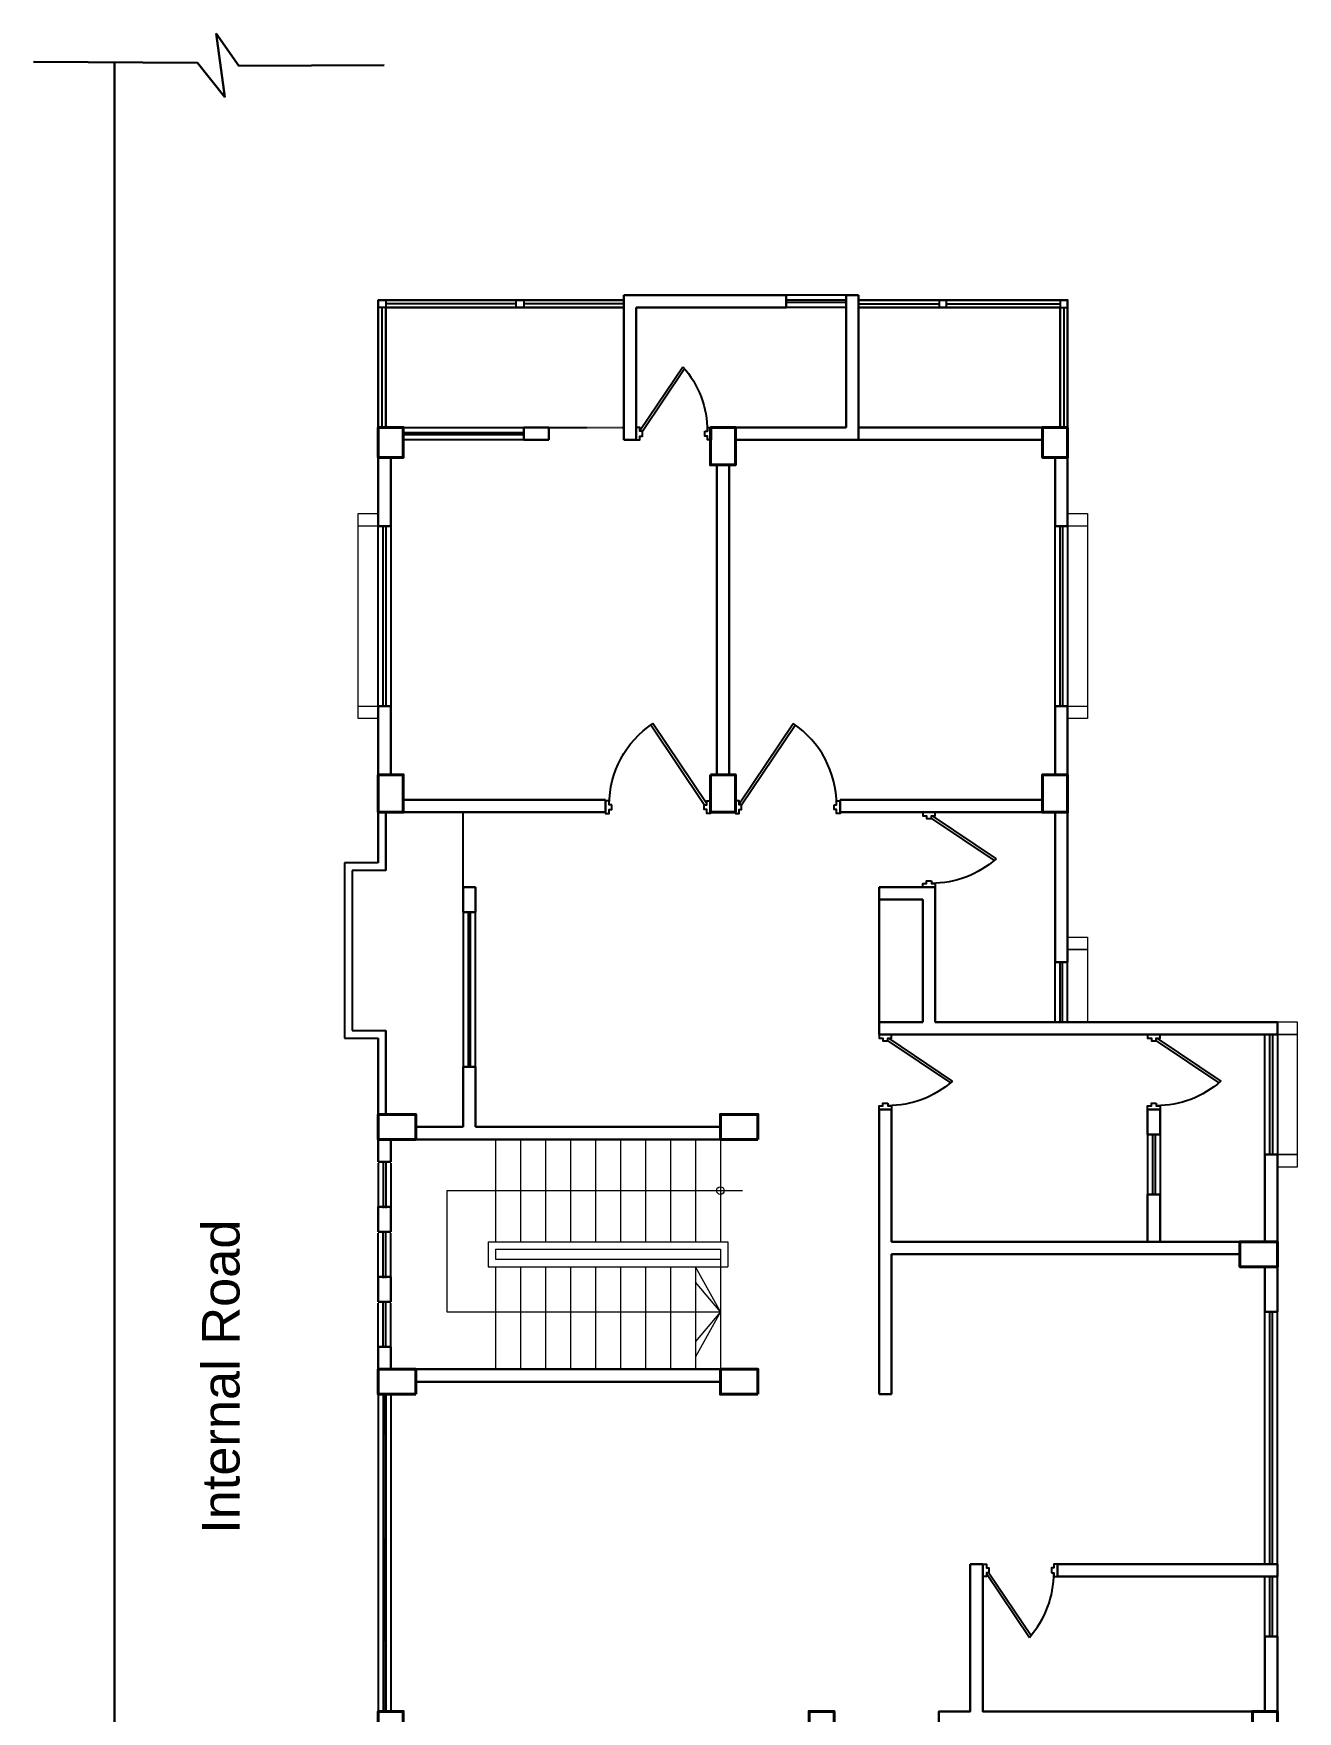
# Model space of a CAD drawing. Header units: inches. Extents: x -54558 to 35158, y -4190 to 41945.
# Drawn here: x 1381 to 1887, y 5454 to 6126 of the extents above; entities that cross this region are included whole.
import ezdxf

# ---------------------------------------------------------------- set-up
doc = ezdxf.new("R2010")
doc.units = ezdxf.units.IN
doc.header["$MEASUREMENT"] = 0
doc.linetypes.add('AUDIT_I_190731160832-11', pattern=[0.375, 0.25, -0.125])
doc.layers.get('0').update_dxf_attribs({"true_color": 0xe4c8de})
for name, color, linetype, lineweight in [('A_WALL', 7, 'Continuous', 30), ('colum', 241, 'Continuous', 40), ('railing', 6, 'Continuous', 5), ('ROAD', 251, 'Continuous', 30), ('sanshade', 252, 'Continuous', 5), ('Stair', 44, 'Continuous', 13), ('Ver', 144, 'Continuous', 30), ('Wall-02', 7, 'Continuous', 30), ('windo', 140, 'Continuous', 25)]:
    doc.layers.add(name, color=color, linetype=linetype, lineweight=lineweight)
doc.layers.add('door', color=34, linetype='Continuous')
doc.styles.add('Arial', font='arial.ttf')

# ---------------------------------------------------------------- blocks, each defined once
blk = doc.blocks.new('fjfds')
at = {"layer": 'railing'}
for p, q in [((-25748.79, -8794.32), (-25748.79, -8804.32)), ((-25748.79, -8794.32), (-25652.79, -8794.32)), ((-25745.79, -8797.32), (-25745.79, -8801.32)), ((-25745.79, -8797.32), (-25655.79, -8797.32)), ((-25655.79, -8797.32), (-25655.79, -8804.32)), ((-25652.79, -8794.32), (-25652.79, -8804.32)), ((-25748.79, -8804.32), (-25655.79, -8804.32)), ((-25745.79, -8801.32), (-25655.79, -8801.32)), ((-25655.79, -8804.32), (-25652.79, -8804.32))]:
    blk.add_line(p, q, dxfattribs=at)
at = {"layer": 'Stair'}
for p, q in [((-25745.79, -8753.32), (-25745.79, -8794.32)), ((-25735.79, -8753.32), (-25735.79, -8794.32)), ((-25725.79, -8753.32), (-25725.79, -8794.32)), ((-25715.79, -8753.32), (-25715.79, -8794.32)), ((-25705.79, -8753.32), (-25705.79, -8794.32)), ((-25695.79, -8753.32), (-25695.79, -8794.32)), ((-25685.79, -8753.32), (-25685.79, -8794.32)), ((-25675.79, -8753.32), (-25675.79, -8794.32)), ((-25665.79, -8753.32), (-25665.79, -8794.32)), ((-25655.79, -8753.32), (-25655.79, -8794.32)), ((-25765.34, -8773.82), (-25646.9, -8773.82)), ((-25765.34, -8773.82), (-25765.34, -8822.32)), ((-25745.79, -8804.32), (-25745.79, -8845.32)), ((-25735.79, -8804.32), (-25735.79, -8845.32)), ((-25725.79, -8804.32), (-25725.79, -8845.32)), ((-25715.79, -8804.32), (-25715.79, -8845.32)), ((-25705.79, -8804.32), (-25705.79, -8845.32)), ((-25695.79, -8804.32), (-25695.79, -8845.32)), ((-25685.79, -8804.32), (-25685.79, -8845.32)), ((-25675.79, -8804.32), (-25675.79, -8845.32)), ((-25665.79, -8804.32), (-25665.79, -8845.32)), ((-25655.79, -8822.32), (-25665.79, -8804.32)), ((-25655.79, -8804.32), (-25655.79, -8845.32)), ((-25655.79, -8822.32), (-25665.79, -8810.47)), ((-25765.34, -8822.32), (-25655.79, -8822.32)), ((-25655.79, -8822.32), (-25665.79, -8840.32)), ((-25655.79, -8822.32), (-25665.79, -8834.17))]:
    blk.add_line(p, q, dxfattribs=at)
blk.add_circle((-25655.79, -8773.82), 1.51, dxfattribs=at)
blk = doc.blocks.new('ee')
at = {"layer": 'sanshade'}
for points in [[(-25480.79, -8822.32), (-25472.79, -8822.32), (-25472.79, -8817.32), (-25480.79, -8817.32)], [(-25472.79, -8822.32), (-25480.79, -8822.32), (-25480.79, -8870.32), (-25472.79, -8870.32)], [(-25480.79, -8875.32), (-25472.79, -8875.32), (-25472.79, -8870.32), (-25480.79, -8870.32)]]:
    blk.add_lwpolyline(points, close=True, dxfattribs=at)
blk = doc.blocks.new('ddf')
at = {"layer": 'sanshade'}
for points in [[(-25516.79, -8672.32), (-25508.79, -8672.32), (-25508.79, -8677.32), (-25516.79, -8677.32)], [(-25516.79, -8677.32), (-25508.79, -8677.32), (-25508.79, -8706.32), (-25516.79, -8706.32)]]:
    blk.add_lwpolyline(points, close=True, dxfattribs=at)
blk = doc.blocks.new('tyer')
at = {"layer": 'sanshade'}
for points in [[(-25800.79, -9018.32), (-25792.79, -9018.32), (-25792.79, -9023.32), (-25800.79, -9023.32)], [(-25800.79, -9018.32), (-25792.79, -9018.32), (-25792.79, -9100.32), (-25800.79, -9100.32)], [(-25800.79, -9095.32), (-25792.79, -9095.32), (-25792.79, -9100.32), (-25800.79, -9100.32)]]:
    blk.add_lwpolyline(points, close=True, dxfattribs=at)
blk = doc.blocks.new('jj')
at = {"layer": 'door'}
for p, q in [((11000.83, 10306.39), (11025.92, 10323.24)), ((11001.13, 10305.39), (11026.7, 10322.56))]:
    blk.add_line(p, q, dxfattribs=at)
for points in [[(11000.83, 10331.39), (11000.83, 10332.39), (11002.37, 10332.39), (11002.37, 10333.89), (10997.37, 10333.89), (10997.37, 10332.39), (10998.91, 10332.39), (10998.91, 10331.39)], [(11000.83, 10306.39), (11000.83, 10305.39), (11002.37, 10305.39), (11002.37, 10303.89), (10997.37, 10303.89), (10997.37, 10305.39), (10998.91, 10305.39), (10998.91, 10306.39)]]:
    blk.add_lwpolyline(points, close=True, dxfattribs=at)
blk.add_arc((11000.83, 10293.39), 39, 48.42656, 90, dxfattribs=at)
blk = doc.blocks.new('efre')
at = {"layer": 'door'}
for p, q in [((10922.87, 10339.43), (10901.44, 10307.52)), ((10923.87, 10339.12), (10902.26, 10306.96))]:
    blk.add_line(p, q, dxfattribs=at)
for points in [[(10885.87, 10339.43), (10884.87, 10339.43), (10884.87, 10337.89), (10883.37, 10337.89), (10883.37, 10342.89), (10884.87, 10342.89), (10884.87, 10341.35), (10885.87, 10341.35)], [(10922.87, 10339.43), (10923.87, 10339.43), (10923.87, 10337.89), (10925.37, 10337.89), (10925.37, 10342.89), (10923.87, 10342.89), (10923.87, 10341.35), (10922.87, 10341.35)]]:
    blk.add_lwpolyline(points, close=True, dxfattribs=at)
blk.add_arc((10923.87, 10339.43), 39, 180, 236.36425, dxfattribs=at)

msp = doc.modelspace()

# ---------------------------------------------------------------- linework, layer by layer
at = {"linetype": 'AUDIT_I_190731160832-11', "ltscale": 0.25}
for p, q in [((1586.958, 5968.181), (1616.958, 5968.181)), ((1521.171, 5454.181, 84), (1521.171, 5581.181, 84))]:
    msp.add_line(p, q, dxfattribs=at)
at = {"color": 0, "ltscale": 0.25}
for p, q in [((1552.671, 5784.181), (1552.671, 5814.181)), ((1518.671, 5793.851), (1505.239, 5793.851)), ((1505.239, 5793.851), (1505.239, 5723.73)), ((1521.671, 5790.851), (1508.239, 5790.851)), ((1508.239, 5790.851), (1508.239, 5726.73)), ((1505.239, 5723.73), (1518.671, 5723.73)), ((1508.239, 5726.73), (1521.671, 5726.73))]:
    msp.add_line(p, q, dxfattribs=at)
at = {"layer": 'colum'}
for points in [[(1518.671, 5968.181), (1528.671, 5968.181), (1528.671, 5956.181), (1518.671, 5956.181)], [(1651.671, 5968.181), (1661.671, 5968.181), (1661.671, 5953.181), (1651.671, 5953.181)], [(1794.671, 5968.181), (1784.671, 5968.181), (1784.671, 5956.181), (1794.671, 5956.181)], [(1518.671, 5829.181), (1528.671, 5829.181), (1528.671, 5814.181), (1518.671, 5814.181)], [(1651.671, 5829.181), (1661.671, 5829.181), (1661.671, 5814.181), (1651.671, 5814.181)], [(1794.671, 5829.181), (1784.671, 5829.181), (1784.671, 5814.181), (1794.671, 5814.181)], [(1533.671, 5683.181), (1533.671, 5693.181), (1518.671, 5693.181), (1518.671, 5683.181)], [(1670.671, 5683.181), (1670.671, 5693.181), (1655.671, 5693.181), (1655.671, 5683.181)], [(1878.671, 5632.181), (1878.671, 5642.181), (1863.671, 5642.181), (1863.671, 5632.181)], [(1533.671, 5581.181), (1533.671, 5591.181), (1518.671, 5591.181), (1518.671, 5581.181)], [(1670.671, 5581.181), (1670.671, 5591.181), (1655.671, 5591.181), (1655.671, 5581.181)], [(1518.671, 5439.181), (1528.671, 5439.181), (1528.671, 5454.181), (1518.671, 5454.181)], [(1691.171, 5439.181), (1701.171, 5439.181), (1701.171, 5454.181), (1691.171, 5454.181)], [(1878.671, 5439.181), (1868.671, 5439.181), (1868.671, 5454.181), (1878.671, 5454.181)]]:
    msp.add_lwpolyline(points, close=True, dxfattribs=at)
at = {"layer": 'ROAD'}
for p, q in [((1462.916, 6112.996), (1453.832, 6125.879)), ((1453.832, 6125.879), (1457.282, 6100.475)), ((1380.697, 6114.552), (1446.339, 6114.199)), ((1413.112, 5189.181), (1413.112, 6114.378)), ((1457.282, 6100.475), (1446.339, 6114.199)), ((1462.916, 6112.996), (1521.058, 6113.18))]:
    msp.add_line(p, q, dxfattribs=at)
at = {"layer": 'Ver'}
for points in [[(1616.958, 6019.181), (1518.671, 6019.181), (1518.671, 5968.181)], [(1710.958, 6019.181), (1794.671, 6019.181), (1794.671, 5968.181)], [(1616.958, 6016.181), (1521.671, 6016.181), (1521.671, 5968.181)], [(1710.958, 6016.181), (1791.671, 6016.181), (1791.671, 5968.181)]]:
    msp.add_lwpolyline(points, dxfattribs=at)
at = {"layer": 'Ver', "color": 0}
for points in [[(1518.671, 5814.181), (1518.671, 5793.851)], [(1521.671, 5814.181), (1521.671, 5790.851)], [(1518.671, 5723.73), (1518.671, 5693.181)], [(1521.671, 5726.73), (1521.671, 5693.181)]]:
    msp.add_lwpolyline(points, dxfattribs=at)
at = {"layer": 'Wall-02'}
for p, q in [((1616.958, 5963.181), (1616.958, 6021.181)), ((1681.958, 6021.181), (1616.958, 6021.181)), ((1681.958, 6016.181), (1681.958, 6021.181)), ((1705.958, 5968.181), (1705.958, 6021.181)), ((1710.958, 6021.181), (1705.958, 6021.181)), ((1710.958, 5963.181), (1710.958, 6021.181)), ((1681.958, 6016.181), (1621.958, 6016.181)), ((1621.958, 5963.181), (1621.958, 6016.181)), ((1586.958, 5968.181), (1576.958, 5968.181)), ((1576.958, 5963.181), (1576.958, 5968.181)), ((1586.958, 5963.181), (1586.958, 5968.181)), ((1705.958, 5968.181), (1661.671, 5968.181)), ((1784.671, 5968.181), (1710.958, 5968.181)), ((1586.958, 5963.181), (1576.958, 5963.181)), ((1621.958, 5963.181), (1616.958, 5963.181)), ((1784.671, 5963.181), (1661.671, 5963.181)), ((1518.671, 5956.181), (1518.671, 5928.681)), ((1523.671, 5956.181), (1523.671, 5928.681)), ((1654.171, 5829.181), (1654.171, 5953.181)), ((1659.171, 5829.181), (1659.171, 5953.181)), ((1789.671, 5956.181), (1789.671, 5928.681)), ((1794.671, 5956.181), (1794.671, 5928.681)), ((1518.671, 5928.681), (1523.671, 5928.681)), ((1789.671, 5928.681), (1794.671, 5928.681)), ((1518.671, 5856.681), (1518.671, 5829.181)), ((1518.671, 5856.681), (1523.671, 5856.681)), ((1523.671, 5856.681), (1523.671, 5829.181)), ((1789.671, 5856.681), (1789.671, 5829.181)), ((1789.671, 5856.681), (1794.671, 5856.681)), ((1794.671, 5856.681), (1794.671, 5754.181)), ((1609.671, 5819.181), (1528.671, 5819.181)), ((1609.671, 5819.181), (1609.671, 5814.181)), ((1784.671, 5819.181), (1703.671, 5819.181)), ((1703.671, 5819.181), (1703.671, 5814.181)), ((1609.671, 5814.181), (1528.671, 5814.181)), ((1784.671, 5814.181), (1703.671, 5814.181)), ((1789.671, 5814.181), (1789.671, 5754.181)), ((1557.671, 5784.181), (1552.671, 5784.181)), ((1552.671, 5774.181), (1552.671, 5784.181)), ((1557.671, 5774.181), (1557.671, 5784.181)), ((1741.671, 5784.181), (1719.171, 5784.181)), ((1719.171, 5730.181), (1719.171, 5784.181)), ((1741.671, 5784.181), (1741.671, 5730.181)), ((1736.671, 5779.181), (1719.171, 5779.181)), ((1736.671, 5779.181), (1736.671, 5730.181)), ((1557.671, 5774.181), (1552.671, 5774.181)), ((1794.671, 5754.181), (1789.671, 5754.181)), ((1719.171, 5725.181), (1719.171, 5730.181)), ((1736.671, 5730.181), (1719.171, 5730.181)), ((1878.671, 5730.181), (1741.671, 5730.181)), ((1878.671, 5730.181), (1878.671, 5725.181)), ((1878.671, 5725.181), (1719.171, 5725.181)), ((1557.671, 5712.181), (1552.671, 5712.181)), ((1552.671, 5688.181), (1552.671, 5712.181)), ((1557.671, 5688.181), (1557.671, 5712.181)), ((1719.171, 5581.181), (1719.171, 5695.181)), ((1724.171, 5695.181), (1719.171, 5695.181)), ((1724.171, 5642.181), (1724.171, 5695.181)), ((1826.671, 5695.181), (1826.671, 5685.181)), ((1831.671, 5695.181), (1826.671, 5695.181)), ((1831.671, 5695.181), (1831.671, 5685.181)), ((1655.671, 5683.181), (1518.671, 5683.181)), ((1518.671, 5674.181), (1518.671, 5683.181)), ((1523.671, 5683.181), (1523.671, 5674.181)), ((1552.671, 5688.181), (1533.671, 5688.181)), ((1655.671, 5688.181), (1557.671, 5688.181)), ((1831.671, 5685.181), (1826.671, 5685.181)), ((1873.671, 5677.181), (1873.671, 5642.181)), ((1878.671, 5677.181), (1873.671, 5677.181)), ((1878.671, 5677.181), (1878.671, 5642.181)), ((1518.671, 5674.181), (1523.671, 5674.181)), ((1518.671, 5646.181), (1518.671, 5656.181)), ((1518.671, 5656.181), (1523.671, 5656.181)), ((1523.671, 5656.181), (1523.671, 5646.181)), ((1826.671, 5661.181), (1826.671, 5642.181)), ((1831.671, 5661.181), (1826.671, 5661.181)), ((1831.671, 5661.181), (1831.671, 5642.181)), ((1518.671, 5646.181), (1523.671, 5646.181)), ((1724.171, 5642.181), (1863.671, 5642.181)), ((1724.171, 5581.181), (1724.171, 5637.181)), ((1724.171, 5637.181), (1863.671, 5637.181)), ((1873.671, 5632.181), (1873.671, 5614.181)), ((1878.671, 5614.181), (1878.671, 5632.181)), ((1518.671, 5618.181), (1518.671, 5628.181)), ((1518.671, 5628.181), (1523.671, 5628.181)), ((1523.671, 5628.181), (1523.671, 5618.181)), ((1518.671, 5618.181), (1523.671, 5618.181)), ((1878.671, 5614.181), (1873.671, 5614.181)), ((1518.671, 5591.181), (1518.671, 5600.181)), ((1518.671, 5600.181), (1523.671, 5600.181)), ((1523.671, 5600.181), (1523.671, 5591.181)), ((1655.671, 5591.181), (1533.671, 5591.181)), ((1655.671, 5586.181), (1533.671, 5586.181)), ((1724.171, 5581.181), (1719.171, 5581.181)), ((1790.671, 5513.181), (1790.671, 5508.181)), ((1878.671, 5513.181), (1790.671, 5513.181)), ((1878.671, 5508.181), (1790.671, 5508.181)), ((1878.671, 5513.181), (1878.671, 5508.181)), ((1873.671, 5484.181), (1873.671, 5454.181)), ((1878.671, 5484.181), (1873.671, 5484.181)), ((1878.671, 5454.181), (1878.671, 5484.181)), ((1696.171, 5454.181), (1691.171, 5454.181))]:
    msp.add_line(p, q, dxfattribs=at)
for points in [[(1755.671, 5513.181), (1755.671, 5454.181), (1743.171, 5454.181), (1743.171, 5449.181), (1868.671, 5449.181)], [(1868.671, 5454.181), (1760.671, 5454.181), (1760.671, 5513.181), (1755.671, 5513.181)]]:
    msp.add_lwpolyline(points, dxfattribs=at)
at = {"layer": 'windo'}
for p, q in [((1705.958, 6021.181), (1681.958, 6021.181)), ((1705.958, 6019.181), (1681.958, 6019.181)), ((1705.958, 6018.181), (1681.958, 6018.181)), ((1705.958, 6016.181), (1681.958, 6016.181)), ((1528.671, 5968.181), (1576.958, 5968.181)), ((1528.671, 5966.181), (1576.958, 5966.181)), ((1576.958, 5965.181), (1528.671, 5965.181)), ((1576.958, 5963.181), (1528.671, 5963.181)), ((1518.671, 5856.681), (1518.671, 5928.681)), ((1520.671, 5856.681), (1520.671, 5928.681)), ((1521.671, 5928.681), (1521.671, 5856.681)), ((1523.671, 5928.681), (1523.671, 5856.681)), ((1789.671, 5856.681), (1789.671, 5928.681)), ((1791.671, 5856.681), (1791.671, 5928.681)), ((1792.671, 5928.681), (1792.671, 5856.681)), ((1794.671, 5928.681), (1794.671, 5856.681)), ((1552.671, 5774.181), (1552.671, 5712.181)), ((1554.671, 5774.181), (1554.671, 5712.181)), ((1555.671, 5712.181), (1555.671, 5774.181)), ((1557.671, 5712.181), (1557.671, 5774.181)), ((1789.671, 5730.181), (1789.671, 5754.181)), ((1791.671, 5730.181), (1791.671, 5754.181)), ((1792.671, 5730.181), (1792.671, 5754.181)), ((1794.671, 5730.181), (1794.671, 5754.181)), ((1873.671, 5677.181), (1873.671, 5725.181)), ((1875.671, 5677.181), (1875.671, 5725.181)), ((1876.671, 5725.181), (1876.671, 5677.181)), ((1878.671, 5725.181), (1878.671, 5677.181)), ((1826.671, 5685.181), (1826.671, 5661.181)), ((1828.671, 5685.181), (1828.671, 5661.181)), ((1829.671, 5685.181), (1829.671, 5661.181)), ((1831.671, 5685.181), (1831.671, 5661.181)), ((1518.671, 5673.686), (1518.671, 5655.686)), ((1520.671, 5673.686), (1520.671, 5655.686)), ((1521.671, 5673.686), (1521.671, 5655.686)), ((1523.671, 5673.686), (1523.671, 5655.686)), ((1518.671, 5627.686), (1518.671, 5645.686)), ((1520.671, 5627.686), (1520.671, 5645.686)), ((1521.671, 5627.686), (1521.671, 5645.686)), ((1523.671, 5627.686), (1523.671, 5645.686)), ((1518.671, 5599.686), (1518.671, 5617.686)), ((1520.671, 5599.686), (1520.671, 5617.686)), ((1521.671, 5599.686), (1521.671, 5617.686)), ((1523.671, 5599.686), (1523.671, 5617.686)), ((1873.671, 5513.181), (1873.671, 5614.181)), ((1875.671, 5513.181), (1875.671, 5614.181)), ((1876.671, 5513.181), (1876.671, 5614.181)), ((1878.671, 5508.181), (1878.671, 5614.181)), ((1518.671, 5581.181), (1518.671, 5454.181)), ((1520.671, 5581.181), (1520.671, 5454.181)), ((1521.671, 5581.181), (1521.671, 5454.181)), ((1523.671, 5581.181), (1523.671, 5454.181)), ((1873.671, 5484.181), (1873.671, 5508.181)), ((1875.671, 5484.181), (1875.671, 5508.181)), ((1876.671, 5484.181), (1876.671, 5508.181)), ((1878.671, 5484.181), (1878.671, 5508.181))]:
    msp.add_line(p, q, dxfattribs=at)
for points in [[(1521.671, 6016.181), (1518.671, 6016.181), (1518.671, 6019.181), (1521.671, 6019.181)], [(1576.921, 6016.181), (1573.921, 6016.181), (1573.921, 6019.181), (1576.921, 6019.181)], [(1743.184, 6016.181), (1746.184, 6016.181), (1746.184, 6019.181), (1743.184, 6019.181)], [(1791.671, 6016.181), (1794.671, 6016.181), (1794.671, 6019.181), (1791.671, 6019.181)]]:
    msp.add_lwpolyline(points, close=True, dxfattribs=at)
for points in [[(1520.171, 6016.181), (1520.171, 5968.181)], [(1573.921, 6017.681), (1521.671, 6017.681)], [(1616.958, 6017.681), (1576.921, 6017.681)], [(1710.958, 6017.681), (1743.184, 6017.681)], [(1746.184, 6017.681), (1791.671, 6017.681)], [(1793.171, 6016.181), (1793.171, 5968.181)]]:
    msp.add_lwpolyline(points, dxfattribs=at)

# ---------------------------------------------------------------- block references
for name, p in [('ee', (27359.459, 14547.501)), ('fjfds', (27311.459, 14436.501))]:
    msp.add_blockref(name, p)
at = {"layer": 'A_WALL', "xscale": -1}
for name, p, rotation in [('jj', (-8681.931, -5034.184), 270), ('efre', (-9273.694, 16156.574), 180), ('jj', (-9260.694, 16118.07), 180), ('jj', (-9278.194, 16029.07), 180), ('jj', (-9170.694, 16029.07), 180)]:
    msp.add_blockref(name, p, dxfattribs=dict(at, rotation=rotation))
at = {"layer": 'A_WALL'}
for name, p, rotation in [('efre', (12587.036, 16156.574), 180), ('jj', (-8543.217, 16510.546), 270)]:
    msp.add_blockref(name, p, dxfattribs=dict(at, rotation=rotation))
at = {"layer": 'railing'}
for p in [(27311.459, 14952.001), (27595.459, 14952.001)]:
    msp.add_blockref('tyer', p, dxfattribs=at)
at = {"layer": 'Wall-02'}
msp.add_blockref('ddf', (27311.459, 14436.501), dxfattribs=at)

# ---------------------------------------------------------------- texts
at = {"insert": (1448.153, 5525.284), "char_height": 15, "width": 130.54467, "attachment_point": 1, "rotation": 90, "style": 'Arial'}
msp.add_mtext('\\pt255;Internal Road', dxfattribs=at)

doc.saveas('drawing.dxf')
